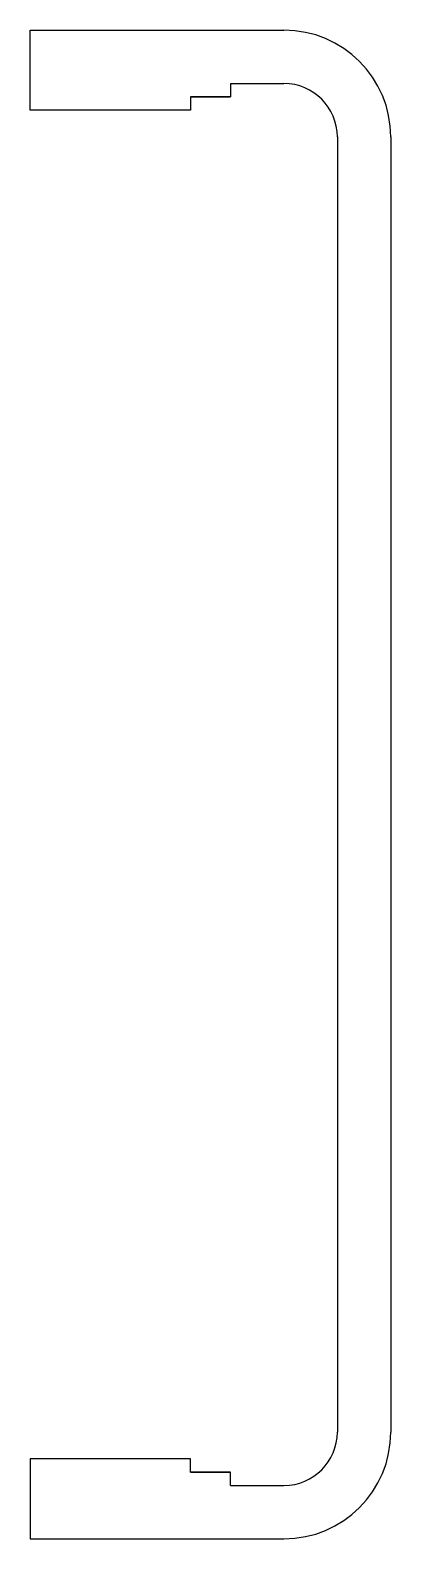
# Model space of a CAD drawing. Header units: millimetres. Extents: x -3 to 24, y -56 to 56.
import ezdxf

# ---------------------------------------------------------------- set-up
doc = ezdxf.new("R2010")
doc.units = ezdxf.units.MM
doc.layers.get('0').update_dxf_attribs({"lineweight": 25, "true_color": 0xffffff})

msp = doc.modelspace()

# ---------------------------------------------------------------- linework, layer by layer
for p, q in [((-3, 56.5), (16, 56.5)), ((-3, 50.5), (-3, 56.5)), ((12, 52.5), (12, 51.5)), ((12, 52.5), (16, 52.5)), ((12, 51.5), (9, 51.5)), ((9, 51.5), (12, 51.5)), ((9, 51.5), (9, 50.5)), ((9, 50.5), (-3, 50.5)), ((20, 48.5), (20, -48.5)), ((24, 48.5), (24, -48.5)), ((-3, -50.5), (-3, -56.5)), ((9, -50.5), (-3, -50.5)), ((9, -51.5), (9, -50.5)), ((12, -51.5), (9, -51.5)), ((9, -51.5), (12, -51.5)), ((12, -52.5), (12, -51.5)), ((12, -52.5), (16, -52.5)), ((-3, -56.5), (16, -56.5))]:
    msp.add_line(p, q)
for centre, radius, start, end in [((16, 48.5), 8, 0, 90), ((16, 48.5), 4, 0, 90), ((16, -48.5), 8, 270, 0), ((16, -48.5), 4, 270, 0)]:
    msp.add_arc(centre, radius, start, end)

doc.saveas('drawing.dxf')
